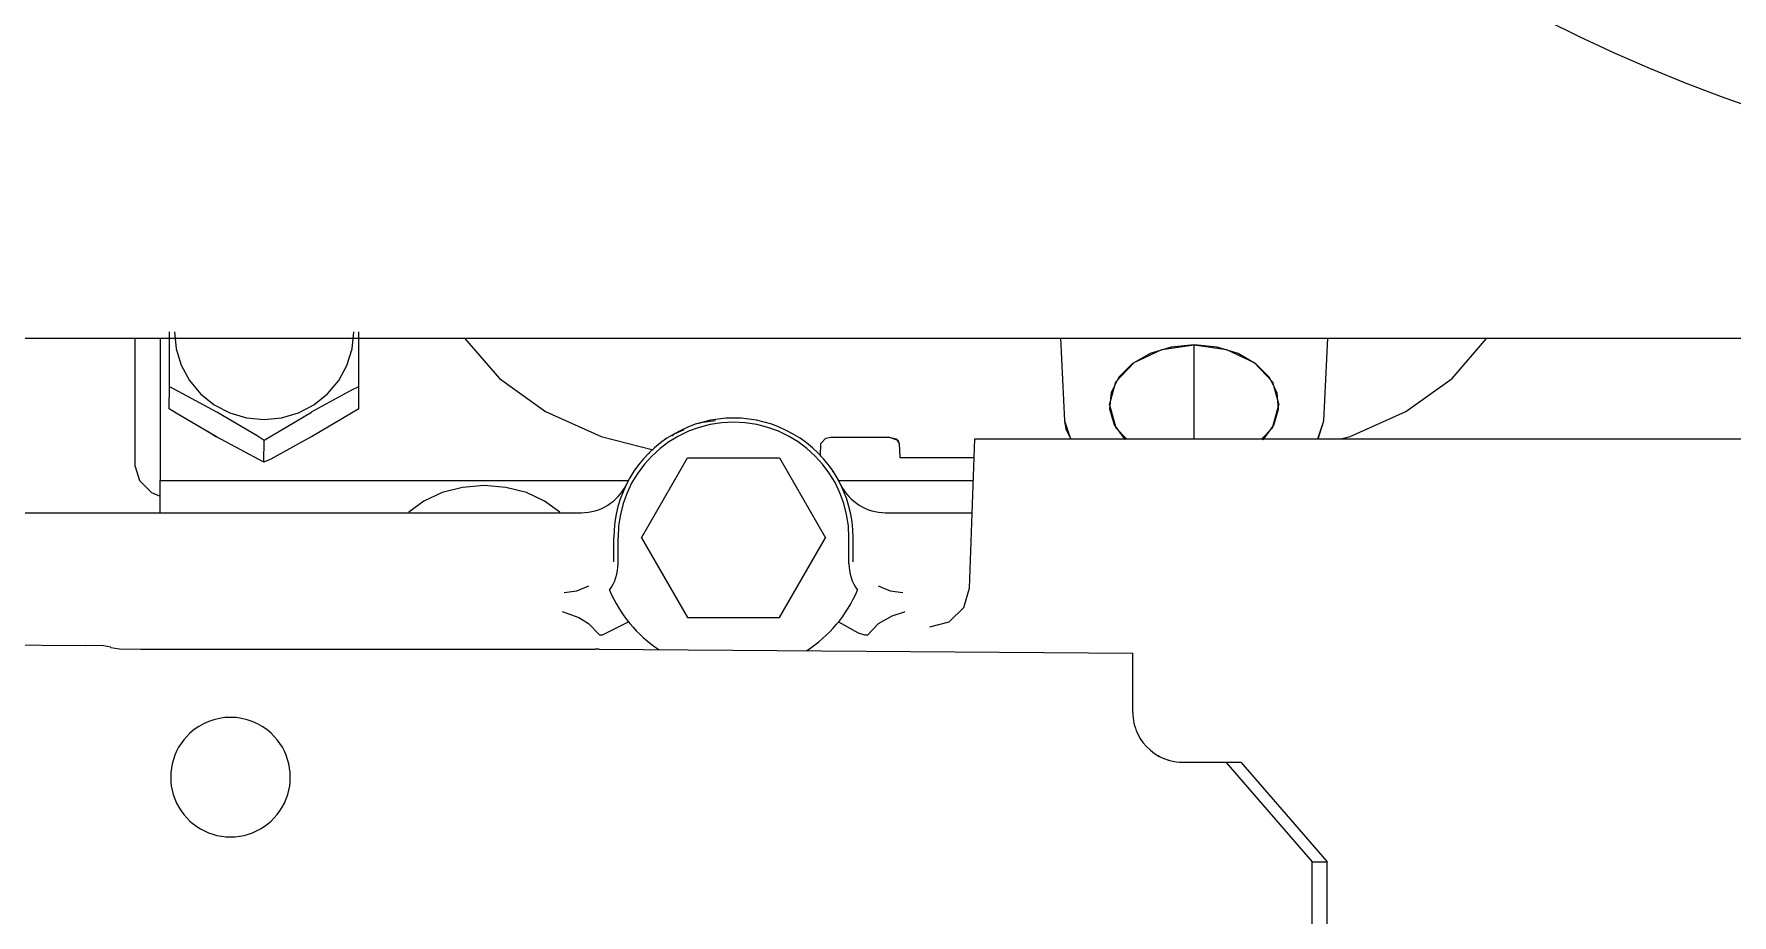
# Model space of a CAD drawing. Extents: x 1551 to 113148, y -1700 to 77018.
# Drawn here: x 18809.5 to 18979.8, y 12337.9 to 12426.3 of the extents above; entities that cross this region are included whole.
import ezdxf

# ---------------------------------------------------------------- set-up
doc = ezdxf.new("R2010")
doc.units = 0
doc.header["$LTSCALE"] = 500
doc.header["$MEASUREMENT"] = 0
doc.linetypes.add('SNT-025', pattern=[0.74, 0.4, -0.17, 0, -0.17])
doc.layers.get('0').update_dxf_attribs({"linetype": 'CONTINUOUS'})
doc.layers.add('GENERATORSETT', color=7, linetype='CONTINUOUS')

# ---------------------------------------------------------------- blocks, each defined once
blk = doc.blocks.new('GENERATOR-CENTER')
for p, q in [((-2345.1, 307.52), (-1646.61, 307.54)), ((-1940.61, 294.67), (-1940.61, 307.53)), ((-1938.1, 307.53), (-1938.11, 293.27)), ((-1937.19, 302.69), (-1937.19, 308.18)), ((-1936.69, 308.18), (-1936.52, 306.47)), ((-1918.86, 306.45), (-1918.69, 308.17)), ((-1918.19, 302.67), (-1918.19, 308.17)), ((-1907.59, 307.53), (-1904.09, 303.5)), ((-1847.82, 307.53), (-1847.41, 299.24)), ((-1836.7, 306.64), (-1838.83, 305.99)), ((-1837.66, 306.41), (-1834.41, 306.86)), ((-1834.41, 306.86), (-1836.7, 306.64)), ((-1834.41, 297.42), (-1834.41, 306.86)), ((-1834.41, 297.42), (-1834.41, 306.86)), ((-1834.41, 306.86), (-1831.16, 306.41)), ((-1832.11, 306.64), (-1834.41, 306.86)), ((-1829.98, 305.98), (-1832.11, 306.64)), ((-1821.41, 299.24), (-1821, 307.53)), ((-1808.53, 303.5), (-1805.07, 307.49)), ((-1936.52, 306.47), (-1936.01, 304.81)), ((-1919.38, 304.8), (-1918.86, 306.45)), ((-1842.26, 303.15), (-1840.42, 305.1)), ((-1840.62, 304.95), (-1841.96, 303.62)), ((-1838.83, 305.99), (-1840.62, 304.95)), ((-1840.42, 305.1), (-1837.66, 306.41)), ((-1831.16, 306.41), (-1828.4, 305.1)), ((-1828.18, 304.94), (-1829.98, 305.98)), ((-1828.4, 305.1), (-1826.56, 303.15)), ((-1826.85, 303.6), (-1828.18, 304.94)), ((-1936.01, 304.81), (-1935.18, 303.29)), ((-1935.18, 303.29), (-1934.06, 301.96)), ((-1921.33, 301.94), (-1920.21, 303.28)), ((-1920.21, 303.28), (-1919.38, 304.8)), ((-1904.09, 303.5), (-1899.45, 300.17)), ((-1841.96, 303.62), (-1842.73, 302.07)), ((-1826.08, 302.05), (-1826.85, 303.6)), ((-1813.17, 300.17), (-1808.53, 303.5)), ((-1937.2, 300.46), (-1937.19, 302.69)), ((-1937.19, 302.69), (-1932.45, 300.13)), ((-1934.06, 301.96), (-1932.7, 300.86)), ((-1922.94, 300.13), (-1918.88, 302.35)), ((-1922.7, 300.85), (-1921.33, 301.94)), ((-1918.88, 302.35), (-1918.19, 302.67)), ((-1918.2, 300.44), (-1918.19, 302.67)), ((-1842.91, 300.85), (-1842.26, 303.15)), ((-1842.73, 302.07), (-1842.89, 300.44)), ((-1826.56, 303.15), (-1825.91, 300.85)), ((-1825.93, 300.41), (-1826.08, 302.05)), ((-1936.52, 300), (-1937.2, 300.46)), ((-1932.46, 297.64), (-1936.52, 300)), ((-1932.7, 300.86), (-1931.14, 300.05)), ((-1932.44, 300.13), (-1928.38, 297.77)), ((-1931.14, 300.05), (-1929.45, 299.54)), ((-1927.7, 297.31), (-1922.95, 300.12)), ((-1925.94, 299.54), (-1924.25, 300.04)), ((-1924.25, 300.04), (-1922.7, 300.85)), ((-1918.2, 300.44), (-1922.95, 297.63)), ((-1899.45, 300.17), (-1893.87, 297.66)), ((-1842.91, 300.85), (-1842.26, 298.55)), ((-1842.89, 300.44), (-1842.42, 298.84)), ((-1826.56, 298.55), (-1825.91, 300.85)), ((-1826.42, 298.8), (-1825.93, 300.41)), ((-1818.75, 297.66), (-1813.17, 300.17)), ((-1933.29, 298.17), (-1932.46, 297.64)), ((-1929.45, 299.54), (-1927.7, 299.37)), ((-1927.7, 299.37), (-1925.94, 299.54)), ((-1886.59, 297.9), (-1885.55, 298.37)), ((-1884.08, 299), (-1883.71, 299.1)), ((-1883.71, 299.1), (-1882.4, 299.27)), ((-1847.41, 299.24), (-1846.81, 297.42)), ((-1847.41, 299.24), (-1847.28, 298.42)), ((-1847.28, 298.42), (-1846.76, 297.42)), ((-1842.42, 298.84), (-1841.35, 297.38)), ((-1842.26, 298.55), (-1841.2, 297.42)), ((-1827.62, 297.42), (-1826.56, 298.55)), ((-1827.5, 297.35), (-1826.42, 298.8)), ((-1822, 297.42), (-1821.41, 299.24)), ((-1821.96, 297.42), (-1821.41, 299.24)), ((-1927.71, 295.08), (-1932.45, 297.64)), ((-1928.38, 297.77), (-1927.7, 297.31)), ((-1927.71, 295.08), (-1927.7, 297.31)), ((-1922.96, 297.63), (-1927.02, 295.41)), ((-1893.87, 297.66), (-1888.66, 296.35)), ((-1886.81, 297.75), (-1886.59, 297.9)), ((-1871.9, 295.71), (-1871.84, 296.96)), ((-1871.84, 296.96), (-1871.35, 297.52)), ((-1871.35, 297.52), (-1870.84, 297.61)), ((-1870.84, 297.61), (-1864.98, 297.61)), ((-1864.98, 297.61), (-1864.28, 297.42)), ((-1864.98, 297.61), (-1864.14, 297.3)), ((-1864.28, 297.42), (-1863.98, 296.96)), ((-1864.14, 297.3), (-1863.98, 296.96)), ((-1863.98, 296.96), (-1863.91, 295.57)), ((-1863.98, 296.96), (-1863.91, 295.57)), ((-1856.93, 282.47), (-1856.42, 297.42)), ((-1856.42, 297.42), (-1840.53, 297.42)), ((-1841.35, 297.38), (-1841.31, 297.42)), ((-1840.53, 297.42), (-1833.93, 297.42)), ((-1833.93, 297.42), (-1755.29, 297.42)), ((-1827.57, 297.42), (-1827.5, 297.35)), ((-1819.68, 297.42), (-1818.75, 297.66)), ((-1940.61, 294.67), (-1940.18, 293.25)), ((-1927.02, 295.41), (-1927.71, 295.08)), ((-1889.85, 287.52), (-1885.23, 295.52)), ((-1889.12, 295.93), (-1889.07, 295.99)), ((-1889.07, 295.99), (-1889, 296.05)), ((-1885.23, 295.52), (-1875.99, 295.52)), ((-1875.99, 295.52), (-1871.37, 287.52)), ((-1863.91, 295.57), (-1856.48, 295.57)), ((-1940.18, 293.25), (-1938.98, 292.06)), ((-1938.11, 290.02), (-1938.11, 293.27)), ((-1938.11, 293.27), (-1891.1, 293.27)), ((-1870.12, 293.27), (-1856.56, 293.27)), ((-1938.98, 292.06), (-1938.11, 291.7)), ((-1909.83, 292.04), (-1911.67, 291.19)), ((-1907.78, 292.56), (-1909.83, 292.04)), ((-1905.61, 292.74), (-1907.78, 292.56)), ((-1903.44, 292.56), (-1905.61, 292.74)), ((-1901.38, 292.04), (-1903.44, 292.56)), ((-1899.55, 291.19), (-1901.38, 292.04)), ((-1965.35, 290.02), (-1895.86, 290.02)), ((-1911.67, 291.19), (-1913.18, 290.08)), ((-1898.04, 290.08), (-1899.55, 291.19)), ((-1865.35, 290.02), (-1856.67, 290.02)), ((-1892.61, 285.1), (-1892.61, 287.52)), ((-1892.19, 284.92), (-1892.19, 287.52)), ((-1889.85, 287.52), (-1885.23, 279.52)), ((-1875.99, 279.52), (-1871.37, 287.52)), ((-1869.03, 284.92), (-1869.03, 287.52)), ((-1868.61, 285.1), (-1868.61, 287.52)), ((-1897.61, 282.02), (-1896.31, 282.19)), ((-1896.31, 282.19), (-1895.11, 282.69)), ((-1866.11, 282.69), (-1864.9, 282.19)), ((-1864.9, 282.19), (-1863.61, 282.02)), ((-1857.52, 280.51), (-1856.93, 282.47)), ((-1897.8, 280.11), (-1896.13, 279.52)), ((-1896.13, 279.52), (-1895.15, 278.91)), ((-1885.23, 279.52), (-1875.99, 279.52)), ((-1866.07, 278.91), (-1864.69, 279.69)), ((-1864.69, 279.69), (-1863.46, 280.07)), ((-1863.46, 280.07), (-1863.42, 280.11)), ((-1858.98, 279.09), (-1857.52, 280.51)), ((-2114.19, 277.93), (-1945.65, 276.71)), ((-1895.15, 278.91), (-1894.06, 277.79)), ((-1894.06, 277.79), (-1893.74, 277.77)), ((-1893.74, 277.77), (-1891.15, 279.09)), ((-1870.07, 279.09), (-1868.1, 277.99)), ((-1868.1, 277.99), (-1867.47, 277.77)), ((-1867.47, 277.77), (-1867.15, 277.79)), ((-1867.15, 277.79), (-1866.07, 278.91)), ((-1860.92, 278.58), (-1858.98, 279.09)), ((-1943.8, 276.66), (-1945.65, 276.71)), ((-1943.06, 276.55), (-1943.8, 276.66)), ((-1943.06, 276.49), (-1943.06, 276.55)), ((-1943.06, 276.49), (-1942.19, 276.38)), ((-1942.19, 276.38), (-1940.06, 276.33)), ((-1940.06, 276.33), (-1894.49, 276.33)), ((-1894.08, 276.33), (-1894.49, 276.33)), ((-1894.08, 276.33), (-1840.56, 275.94)), ((-1840.56, 275.89), (-1840.56, 275.94)), ((-1840.56, 270), (-1840.56, 275.89)), ((-1835.56, 265), (-1834.4, 265)), ((-1834.4, 265), (-1831.23, 265)), ((-1831.23, 265), (-1829.73, 265)), ((-1831.23, 265), (-1822.57, 255)), ((-1829.73, 265), (-1821.07, 255)), ((-1822.57, 255), (-1821.07, 255)), ((-1822.57, -255), (-1822.57, 255)), ((-1821.07, -255), (-1821.07, 255))]:
    blk.add_line(p, q)
for radius in [158.85, 147.81]:
    blk.add_circle((-1726.88, 480.95), radius)
for centre, radius, start, end in [((-1880.61, 287.52), 12, 359.9996, 180.0004), ((-1880.61, 287.52), 11.58, 0.0085, 179.9915), ((-1880.61, 287.52), 12, 29.9871, 35.9997), ((-1880.61, 287.52), 12, 26.179, 29.2208), ((-1895.86, 295.02), 5, 270, 333.821), ((-1895.86, 295.02), 5, 270, 333.821), ((-1865.35, 295.02), 5, 206.1786, 270.0003), ((-1865.35, 295.02), 5, 206.179, 270), ((-1896.79, 284.92), 4.6, 324.6458, 0.0414), ((-1864.43, 284.92), 4.6, 179.9503, 215.3521), ((-1880.61, 287.52), 13.5, 202.9503, 236.2977), ((-1880.61, 287.52), 13.5, 302.8703, 337.0498), ((-1931.06, 263.5), 6, 90.0001, 132.7169), ((-1931.06, 263.5), 6, 47.2831, 89.9999), ((-1835.57, 270), 4.99, 179.9865, 204.7436), ((-1931.06, 263.5), 6, 132.717, 270), ((-1931.06, 263.5), 6, 270, 47.2831), ((-1835.56, 270), 5, 204.73, 254.4577), ((-1835.56, 270), 5, 240.1502, 270)]:
    blk.add_arc(centre, radius, start, end)

msp = doc.modelspace()

# ---------------------------------------------------------------- block references
at = {"layer": 'GENERATORSETT', "linetype": 'SNT-025'}
msp.add_blockref('GENERATOR-CENTER', (20760.293, 12088.276), dxfattribs=at)

doc.saveas('drawing.dxf')
